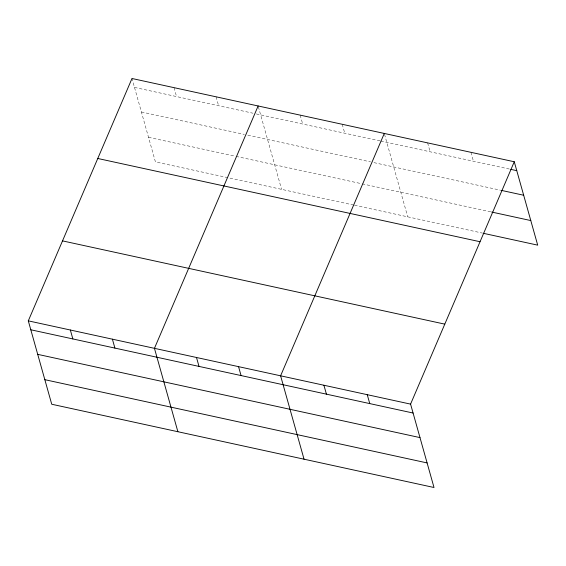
<?xml version="1.0" encoding="UTF-8"?>
<svg xmlns="http://www.w3.org/2000/svg" width="566" height="566" viewBox="0 0 566 566"><rect width="100%" height="100%" fill="white"/><g stroke="black" fill="none" stroke-linecap="round" stroke-linejoin="round"><path stroke-width="0.42" stroke-dasharray="2.83 2.12" d="M134.496 87.405L252.917 113.2M256.356 113.95L379.928 140.863M380.784 141.047L509.973 169.184M141.401 111.983L244.378 134.411M247.816 135.161L370.532 161.89M373.963 162.633L500.74 190.247M148.518 137.305L235.194 156.181M236.05 156.372L361.341 183.66M362.205 183.844L490.863 211.868M353.665 205.055L155.424 161.883L131.991 78.497M354.521 205.246L482.48 233.114M470.94 152.318L473.445 161.225M427.613 142.88L430.118 151.794M384.519 134.255L407.725 216.835M342.239 124.287L344.744 133.201M300.185 115.131L302.69 124.039M258.365 106.783L281.578 189.355M216.085 96.814L218.596 105.722M174.038 87.652L176.542 96.567"/><path stroke-width="0.85" d="M514.261 161.756L410.576 404.117L434.009 487.503L51.739 404.244L28.3 320.858L131.991 78.497L514.261 161.756L537.7 245.142L483.336 233.298M258.138 105.969L154.447 348.338L177.887 431.724M384.286 133.449L280.602 375.81L304.041 459.196M510.822 169.368L516.765 170.663M501.589 190.431L523.677 195.242M491.713 212.052L530.795 220.563M97.769 158.48L480.046 241.732M62.515 240.883L444.791 324.134M28.3 320.858L410.576 404.117M30.805 329.773L413.081 413.031M37.71 354.351L419.986 437.603M44.827 379.673L427.104 462.924M367.249 394.679L369.754 403.593M323.922 385.248L326.426 394.155M238.548 366.655L241.052 375.562M196.501 357.493L199.006 366.407M112.401 339.175L114.905 348.09M70.347 330.02L72.858 338.928"/></g></svg>
